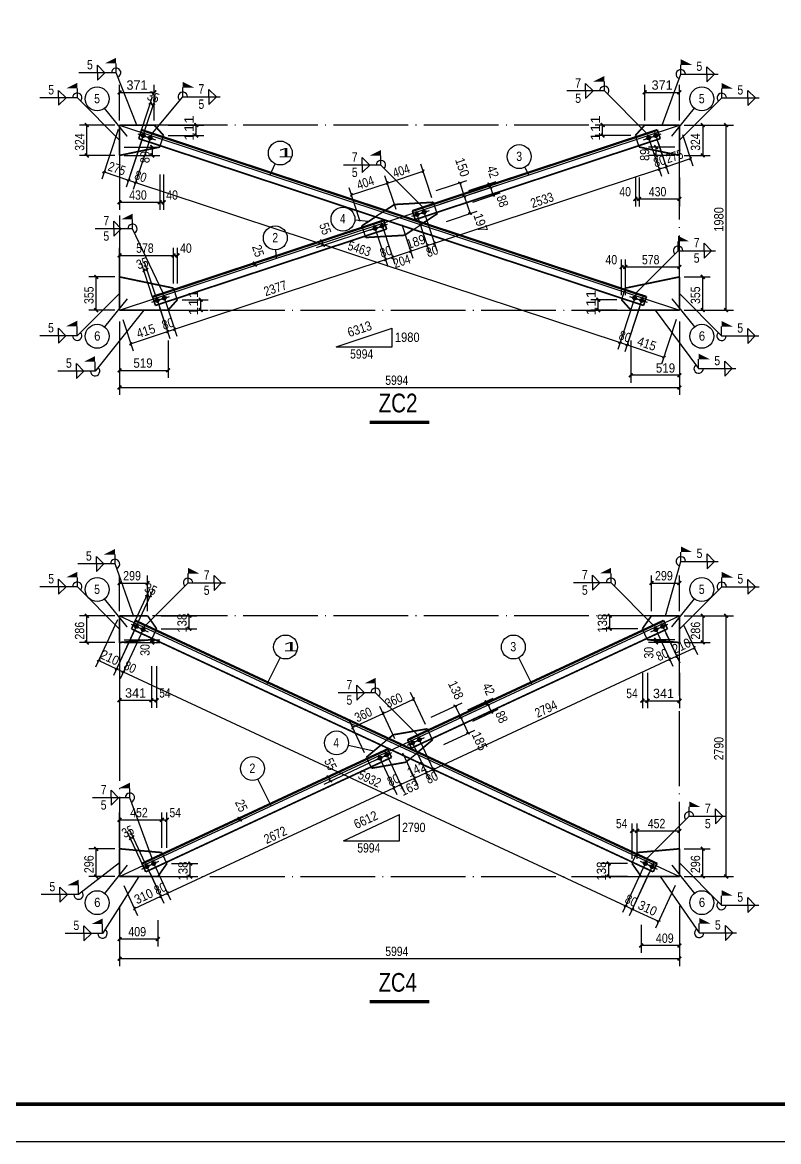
# Model space of a CAD drawing. Extents: x 3335981 to 3441081, y -1122115 to -866695.
# Drawn here: x 3361795 to 3382037, y -1122115 to -1092178 of the extents above; entities that cross this region are included whole.
import ezdxf

# ---------------------------------------------------------------- set-up
doc = ezdxf.new("R2010")
doc.units = 0
doc.header["$LTSCALE"] = 1000
doc.header["$MEASUREMENT"] = 0
doc.linetypes.add('2', pattern=[3800, 3000, -300, 200, -300])
doc.linetypes.add('DOTE', pattern=[2.42, 2, -0.2, 0.02, -0.2])
for name, color, linetype in [('10', 2, 'Continuous'), ('180', 253, '2'), ('35', 253, 'Continuous'), ('PUB_TITLE', 4, 'Continuous'), ('尺寸标注', 253, 'Continuous'), ('焊缝标注', 1, 'Continuous'), ('编号标注', 253, 'Continuous')]:
    doc.layers.add(name, color=color, linetype=linetype)
doc.styles.get("Standard").update_dxf_attribs({"font": 'sa-rs.shx', "width": 0.8, "bigfont": 'GBCBIG.shx'})

msp = doc.modelspace()

# ---------------------------------------------------------------- linework, layer by layer
at = {"layer": '10', "color": 253, "linetype": 'ByBlock'}
for p, q in [((3365058, -1095112), (3364996, -1095302)), ((3378719, -1095112), (3378782, -1095302)), ((3364885, -1095160), (3365169, -1095254)), ((3365075, -1095222), (3365359, -1095316)), ((3365248, -1095174), (3365186, -1095364)), ((3378418, -1095316), (3378703, -1095222)), ((3378530, -1095174), (3378592, -1095364)), ((3378608, -1095254), (3378893, -1095160)), ((3372406, -1097302), (3372691, -1097208)), ((3372518, -1097160), (3372580, -1097350)), ((3372217, -1097365), (3372501, -1097271)), ((3372328, -1097223), (3372390, -1097413)), ((3371094, -1097736), (3371379, -1097642)), ((3371205, -1097594), (3371268, -1097784)), ((3371284, -1097673), (3371569, -1097579)), ((3371395, -1097531), (3371458, -1097721)), ((3365261, -1099663), (3365546, -1099568)), ((3365372, -1099521), (3365435, -1099710)), ((3365451, -1099600), (3365736, -1099506)), ((3365562, -1099458), (3365625, -1099648)), ((3378042, -1099506), (3378327, -1099600)), ((3378216, -1099458), (3378153, -1099648)), ((3378232, -1099568), (3378517, -1099663)), ((3378405, -1099521), (3378343, -1099710)), ((3364707, -1108271), (3364979, -1108398)), ((3364885, -1108244), (3364800, -1108425)), ((3378799, -1108398), (3379071, -1108271)), ((3378893, -1108244), (3378978, -1108425)), ((3364888, -1108356), (3365160, -1108482)), ((3365066, -1108328), (3364982, -1108510)), ((3378618, -1108482), (3378890, -1108356)), ((3378712, -1108328), (3378796, -1108510)), ((3372379, -1111276), (3372463, -1111457)), ((3372104, -1111514), (3372376, -1111388)), ((3372197, -1111360), (3372282, -1111542)), ((3372285, -1111430), (3372557, -1111303)), ((3371231, -1111920), (3371503, -1111794)), ((3371325, -1111766), (3371410, -1111948)), ((3371413, -1111836), (3371685, -1111709)), ((3371507, -1111682), (3371591, -1111863)), ((3364993, -1114824), (3365265, -1114698)), ((3365087, -1114670), (3365171, -1114852)), ((3365174, -1114740), (3365446, -1114613)), ((3365268, -1114586), (3365352, -1114767)), ((3378332, -1114613), (3378604, -1114740)), ((3378510, -1114586), (3378425, -1114767)), ((3378513, -1114698), (3378785, -1114824)), ((3378691, -1114670), (3378607, -1114852))]:
    msp.add_line(p, q, dxfattribs=at)
at = {"layer": '10', "color": 1, "const_width": 45}
for points in [[(3364965, -1095186), (3365011, -1095254), (3365089, -1095227), (3365043, -1095159), (3364965, -1095186)], [(3365155, -1095249), (3365201, -1095317), (3365279, -1095290), (3365233, -1095222), (3365155, -1095249)], [(3378499, -1095290), (3378577, -1095317), (3378623, -1095249), (3378545, -1095222), (3378499, -1095290)], [(3378689, -1095227), (3378767, -1095254), (3378813, -1095186), (3378735, -1095159), (3378689, -1095227)], [(3372487, -1097276), (3372565, -1097303), (3372611, -1097235), (3372533, -1097208), (3372487, -1097276)], [(3372297, -1097338), (3372375, -1097365), (3372421, -1097298), (3372343, -1097271), (3372297, -1097338)], [(3371175, -1097709), (3371252, -1097736), (3371299, -1097668), (3371221, -1097641), (3371175, -1097709)], [(3371365, -1097646), (3371442, -1097673), (3371488, -1097606), (3371411, -1097579), (3371365, -1097646)], [(3365342, -1099636), (3365419, -1099663), (3365465, -1099595), (3365388, -1099568), (3365342, -1099636)], [(3365532, -1099573), (3365609, -1099600), (3365655, -1099532), (3365578, -1099505), (3365532, -1099573)], [(3378122, -1099532), (3378169, -1099600), (3378246, -1099573), (3378200, -1099505), (3378122, -1099532)], [(3378312, -1099595), (3378358, -1099663), (3378436, -1099636), (3378390, -1099568), (3378312, -1099595)], [(3364784, -1108307), (3364821, -1108380), (3364901, -1108362), (3364864, -1108289), (3364784, -1108307)], [(3378876, -1108362), (3378956, -1108380), (3378994, -1108307), (3378914, -1108289), (3378876, -1108362)], [(3364965, -1108392), (3365003, -1108464), (3365083, -1108446), (3365045, -1108374), (3364965, -1108392)], [(3378695, -1108446), (3378775, -1108464), (3378813, -1108392), (3378733, -1108374), (3378695, -1108446)], [(3372181, -1111479), (3372261, -1111496), (3372299, -1111424), (3372219, -1111406), (3372181, -1111479)], [(3372362, -1111394), (3372442, -1111412), (3372480, -1111339), (3372400, -1111321), (3372362, -1111394)], [(3371309, -1111885), (3371389, -1111902), (3371426, -1111830), (3371346, -1111812), (3371309, -1111885)], [(3371490, -1111800), (3371570, -1111818), (3371608, -1111745), (3371528, -1111727), (3371490, -1111800)], [(3365070, -1114788), (3365150, -1114806), (3365188, -1114734), (3365108, -1114716), (3365070, -1114788)], [(3365251, -1114704), (3365331, -1114722), (3365369, -1114649), (3365289, -1114631), (3365251, -1114704)], [(3378409, -1114649), (3378447, -1114722), (3378527, -1114704), (3378489, -1114631), (3378409, -1114649)], [(3378590, -1114734), (3378628, -1114806), (3378708, -1114788), (3378670, -1114716), (3378590, -1114734)]]:
    msp.add_lwpolyline(points, dxfattribs=at)
at = {"layer": '10', "const_width": 15}
for points in [[(3365035, -1095207, 1), (3365020, -1095207, 1), (3365035, -1095207, 1)], [(3365224, -1095269, 1), (3365209, -1095269, 1), (3365224, -1095269, 1)], [(3378568, -1095269, 1), (3378553, -1095269, 1), (3378568, -1095269, 1)], [(3378758, -1095207, 1), (3378743, -1095207, 1), (3378758, -1095207, 1)], [(3372366, -1097318, 1), (3372351, -1097318, 1), (3372366, -1097318, 1)], [(3372556, -1097255, 1), (3372541, -1097255, 1), (3372556, -1097255, 1)], [(3371244, -1097689, 1), (3371229, -1097689, 1), (3371244, -1097689, 1)], [(3371434, -1097626, 1), (3371419, -1097626, 1), (3371434, -1097626, 1)], [(3365411, -1099616, 1), (3365396, -1099616, 1), (3365411, -1099616, 1)], [(3365601, -1099553, 1), (3365586, -1099553, 1), (3365601, -1099553, 1)], [(3378192, -1099553, 1), (3378177, -1099553, 1), (3378192, -1099553, 1)], [(3378382, -1099616, 1), (3378367, -1099616, 1), (3378382, -1099616, 1)], [(3364850, -1108335, 1), (3364835, -1108335, 1), (3364850, -1108335, 1)], [(3365031, -1108419, 1), (3365016, -1108419, 1), (3365031, -1108419, 1)], [(3378762, -1108419, 1), (3378747, -1108419, 1), (3378762, -1108419, 1)], [(3378943, -1108335, 1), (3378928, -1108335, 1), (3378943, -1108335, 1)], [(3372247, -1111451, 1), (3372232, -1111451, 1), (3372247, -1111451, 1)], [(3372428, -1111367, 1), (3372413, -1111367, 1), (3372428, -1111367, 1)], [(3371375, -1111857, 1), (3371360, -1111857, 1), (3371375, -1111857, 1)], [(3371556, -1111773, 1), (3371541, -1111773, 1), (3371556, -1111773, 1)], [(3365136, -1114761, 1), (3365121, -1114761, 1), (3365136, -1114761, 1)], [(3365318, -1114677, 1), (3365303, -1114677, 1), (3365318, -1114677, 1)], [(3378475, -1114677, 1), (3378460, -1114677, 1), (3378475, -1114677, 1)], [(3378656, -1114761, 1), (3378641, -1114761, 1), (3378656, -1114761, 1)]]:
    msp.add_lwpolyline(points, format="xyb", close=True, dxfattribs=at)
at = {"layer": '180', "color": 253, "linetype": 'DOTE'}
for p, q in [((3379381, -1094924), (3364396, -1094924)), ((3364396, -1094924), (3364396, -1099874)), ((3379381, -1099874), (3379381, -1094924)), ((3364396, -1099874), (3379381, -1099874)), ((3379381, -1108049), (3364396, -1108049)), ((3364396, -1108049), (3364396, -1115024)), ((3379381, -1115024), (3379381, -1108049)), ((3364396, -1115024), (3379381, -1115024))]:
    msp.add_line(p, q, dxfattribs=at)
at = {"layer": '180', "color": 253, "linetype": 'ByBlock'}
for p, q in [((3364396, -1094924), (3379381, -1099874)), ((3364396, -1099874), (3379381, -1094924)), ((3370198, -1100854), (3371697, -1100359)), ((3371697, -1100854), (3371697, -1100359)), ((3370198, -1100854), (3371697, -1100854)), ((3364396, -1108049), (3379381, -1115024)), ((3364396, -1115024), (3379381, -1108049)), ((3370390, -1114066), (3371889, -1113369)), ((3371889, -1114066), (3371889, -1113369)), ((3370390, -1114066), (3371889, -1114066))]:
    msp.add_line(p, q, dxfattribs=at)
at = {"layer": '180', "color": 2, "linetype": 'ByBlock'}
for p, q in [((3365486, -1095477), (3365564, -1095239)), ((3378292, -1095477), (3378214, -1095239)), ((3371515, -1097205), (3371248, -1097380)), ((3372888, -1097262), (3372810, -1097024)), ((3370890, -1097659), (3370968, -1097896)), ((3372263, -1097715), (3372530, -1097540)), ((3365933, -1099559), (3365854, -1099322)), ((3377845, -1099559), (3377923, -1099322)), ((3365267, -1108656), (3365372, -1108429)), ((3378511, -1108656), (3378406, -1108429)), ((3372759, -1111334), (3372653, -1111107)), ((3371604, -1111330), (3371393, -1111507)), ((3371019, -1111868), (3371125, -1112094)), ((3372174, -1111871), (3372385, -1111694)), ((3365648, -1114643), (3365542, -1114417)), ((3378130, -1114643), (3378236, -1114417))]:
    msp.add_line(p, q, dxfattribs=at)
at = {"layer": '180', "color": 2, "const_width": 45}
for points in [[(3365326, -1094924), (3364396, -1094924)], [(3364396, -1094924), (3364396, -1095736)], [(3364987, -1095049), (3364909, -1095286)], [(3364982, -1095063), (3378496, -1099527)], [(3378500, -1099512), (3364987, -1095049)], [(3365576, -1095204), (3365326, -1094924)], [(3378791, -1095049), (3372233, -1097215)], [(3372237, -1097229), (3378795, -1095063)], [(3378202, -1095204), (3378452, -1094924)], [(3378452, -1094924), (3379381, -1094924)], [(3378869, -1095286), (3378791, -1095049)], [(3379381, -1094924), (3379381, -1095736)], [(3364909, -1095286), (3378422, -1099750)], [(3365564, -1095239), (3365576, -1095204)], [(3372311, -1097452), (3378869, -1095286)], [(3378214, -1095239), (3378202, -1095204)], [(3364396, -1095736), (3365474, -1095512)], [(3365474, -1095512), (3365486, -1095477)], [(3378304, -1095512), (3378292, -1095477)], [(3379381, -1095736), (3378304, -1095512)], [(3371753, -1097049), (3371515, -1097205)], [(3372798, -1096989), (3371753, -1097049)], [(3372233, -1097215), (3372311, -1097452)], [(3372810, -1097024), (3372798, -1096989)], [(3371467, -1097468), (3365278, -1099512)], [(3365282, -1099527), (3371471, -1097482)], [(3371248, -1097380), (3370878, -1097623)], [(3371545, -1097705), (3371467, -1097468)], [(3372530, -1097540), (3372900, -1097297)], [(3372900, -1097297), (3372888, -1097262)], [(3365356, -1099750), (3371545, -1097705)], [(3370878, -1097623), (3370890, -1097659)], [(3372025, -1097872), (3372263, -1097715)], [(3370968, -1097896), (3370980, -1097932)], [(3370980, -1097932), (3372025, -1097872)], [(3364396, -1098986), (3364396, -1099874)], [(3365843, -1099286), (3364396, -1098986)], [(3377935, -1099286), (3379381, -1098986)], [(3379381, -1098986), (3379381, -1099874)], [(3365854, -1099322), (3365843, -1099286)], [(3377923, -1099322), (3377935, -1099286)], [(3365278, -1099512), (3365356, -1099750)], [(3365696, -1099874), (3365945, -1099595)], [(3365945, -1099595), (3365933, -1099559)], [(3377833, -1099595), (3377845, -1099559)], [(3378082, -1099874), (3377833, -1099595)], [(3378422, -1099750), (3378500, -1099512)], [(3364396, -1099874), (3365696, -1099874)], [(3379381, -1099874), (3378082, -1099874)], [(3365145, -1108049), (3364396, -1108049)], [(3364396, -1108049), (3364396, -1108765)], [(3364821, -1108173), (3364716, -1108400)], [(3364815, -1108187), (3378780, -1114687)], [(3378786, -1114673), (3364821, -1108173)], [(3365388, -1108395), (3365145, -1108049)], [(3378957, -1108173), (3372102, -1111363)], [(3372109, -1111377), (3378963, -1108187)], [(3378390, -1108395), (3378633, -1108049)], [(3378633, -1108049), (3379381, -1108049)], [(3379062, -1108400), (3378957, -1108173)], [(3379381, -1108049), (3379381, -1108765)], [(3364716, -1108400), (3378681, -1114900)], [(3365372, -1108429), (3365388, -1108395)], [(3372208, -1111590), (3379062, -1108400)], [(3378406, -1108429), (3378390, -1108395)], [(3364396, -1108765), (3365251, -1108690)], [(3365251, -1108690), (3365267, -1108656)], [(3378527, -1108690), (3378511, -1108656)], [(3379381, -1108765), (3378527, -1108690)], [(3371718, -1111234), (3371604, -1111330)], [(3372637, -1111073), (3371718, -1111234)], [(3372653, -1111107), (3372637, -1111073)], [(3371393, -1111507), (3371003, -1111834)], [(3372102, -1111363), (3372208, -1111590)], [(3372385, -1111694), (3372774, -1111368)], [(3372774, -1111368), (3372759, -1111334)], [(3371570, -1111611), (3364992, -1114673)], [(3364998, -1114687), (3371576, -1111625)], [(3365097, -1114900), (3371676, -1111838)], [(3371003, -1111834), (3371019, -1111868)], [(3371676, -1111838), (3371570, -1111611)], [(3372059, -1111967), (3372174, -1111871)], [(3371125, -1112094), (3371141, -1112128)], [(3371141, -1112128), (3372059, -1111967)], [(3364396, -1114283), (3364396, -1115024)], [(3365527, -1114383), (3364396, -1114283)], [(3378251, -1114383), (3379381, -1114283)], [(3379381, -1114283), (3379381, -1115024)], [(3365542, -1114417), (3365527, -1114383)], [(3378236, -1114417), (3378251, -1114383)], [(3364992, -1114673), (3365097, -1114900)], [(3365421, -1115024), (3365664, -1114677)], [(3365664, -1114677), (3365648, -1114643)], [(3378114, -1114677), (3378130, -1114643)], [(3378357, -1115024), (3378114, -1114677)], [(3378681, -1114900), (3378786, -1114673)], [(3364396, -1115024), (3365421, -1115024)], [(3379381, -1115024), (3378357, -1115024)]]:
    msp.add_lwpolyline(points, dxfattribs=at)
at = {"layer": '35', "const_width": 95}
for points in [[(3371089, -1102874), (3372689, -1102874)], [(3371089, -1118371), (3372689, -1118371)]]:
    msp.add_lwpolyline(points, dxfattribs=at)
at = {"layer": 'PUB_TITLE', "linetype": 'ByBlock'}
msp.add_lwpolyline([(3335981, -1122115), (3441081, -1122115), (3441081, -1062715), (3335981, -1062715)], close=True, dxfattribs=at)
at = {"layer": 'PUB_TITLE', "linetype": 'ByBlock', "const_width": 100}
msp.add_lwpolyline([(3338481, -1121115), (3440081, -1121115), (3440081, -1063715), (3338481, -1063715)], close=True, dxfattribs=at)
at = {"layer": '尺寸标注', "color": 253, "linetype": 'ByBlock'}
for p, q in [((3364396, -1094799), (3364396, -1093849)), ((3365326, -1094799), (3365326, -1093849)), ((3378452, -1094799), (3378452, -1093849)), ((3379381, -1094799), (3379381, -1093849)), ((3364983, -1095060), (3365281, -1094158)), ((3365066, -1095088), (3365364, -1094186)), ((3364271, -1094924), (3363321, -1094924)), ((3364357, -1095042), (3363919, -1096368)), ((3365701, -1094924), (3366651, -1094924)), ((3378077, -1094924), (3377127, -1094924)), ((3379506, -1094924), (3380206, -1094924)), ((3379631, -1094924), (3380831, -1094924)), ((3365010, -1095258), (3364572, -1096583)), ((3364988, -1095325), (3364572, -1096583)), ((3365178, -1095388), (3364762, -1096646)), ((3365178, -1095388), (3364762, -1096646)), ((3365701, -1095204), (3366651, -1095204)), ((3378077, -1095204), (3377127, -1095204)), ((3378600, -1095388), (3378898, -1096290)), ((3378600, -1095388), (3378898, -1096290)), ((3378790, -1095325), (3379088, -1096227)), ((3378812, -1095392), (3379088, -1096227)), ((3379465, -1095177), (3379741, -1096012)), ((3364521, -1095512), (3365471, -1095512)), ((3379256, -1095512), (3378556, -1095512)), ((3364271, -1095736), (3363321, -1095736)), ((3364521, -1095736), (3365471, -1095736)), ((3372759, -1096870), (3372461, -1095968)), ((3379256, -1095736), (3378556, -1095736)), ((3379506, -1095736), (3380206, -1095736)), ((3364396, -1096247), (3364396, -1097190)), ((3365474, -1096247), (3365474, -1097190)), ((3365576, -1096247), (3365576, -1097190)), ((3371799, -1097187), (3371501, -1096285)), ((3371799, -1097187), (3371501, -1096285)), ((3370839, -1097504), (3370541, -1096602)), ((3372874, -1096678), (3373695, -1096407)), ((3373747, -1096675), (3374481, -1096433)), ((3373779, -1096774), (3374513, -1096532)), ((3378202, -1096325), (3378202, -1097101)), ((3378304, -1096325), (3378304, -1097101)), ((3379381, -1096325), (3379381, -1097101)), ((3372992, -1097035), (3373813, -1096763)), ((3373849, -1096984), (3374583, -1096741)), ((3372398, -1097437), (3372696, -1098339)), ((3372398, -1097437), (3372696, -1098339)), ((3372588, -1097374), (3372886, -1098276)), ((3372588, -1097374), (3372886, -1098276)), ((3373146, -1097501), (3373967, -1097230)), ((3371229, -1097546), (3369615, -1098080)), ((3371272, -1097677), (3369658, -1098210)), ((3371276, -1097807), (3371574, -1098709)), ((3371276, -1097807), (3371574, -1098709)), ((3371466, -1097745), (3371764, -1098647)), ((3371466, -1097745), (3371764, -1098647)), ((3371950, -1097585), (3372248, -1098487)), ((3371950, -1097585), (3372248, -1098487)), ((3364396, -1099161), (3364396, -1098211)), ((3365843, -1099161), (3365843, -1098211)), ((3365843, -1099161), (3365843, -1098211)), ((3365945, -1099161), (3365945, -1098211)), ((3365281, -1099524), (3364983, -1098622)), ((3365365, -1099497), (3365067, -1098595)), ((3367295, -1098846), (3368197, -1098548)), ((3367316, -1098909), (3368218, -1098611)), ((3377833, -1099470), (3377833, -1098520)), ((3377935, -1099470), (3377935, -1098520)), ((3377935, -1099470), (3377935, -1098520)), ((3379381, -1099470), (3379381, -1098520)), ((3364271, -1098986), (3363571, -1098986)), ((3379506, -1098986), (3380206, -1098986)), ((3366070, -1099595), (3366770, -1099595)), ((3377708, -1099595), (3377008, -1099595)), ((3364271, -1099874), (3363571, -1099874)), ((3365443, -1099734), (3365741, -1100636)), ((3365465, -1099801), (3365741, -1100636)), ((3365633, -1099672), (3365931, -1100574)), ((3365633, -1099672), (3365931, -1100574)), ((3366070, -1099874), (3366770, -1099874)), ((3377708, -1099874), (3377008, -1099874)), ((3378145, -1099672), (3377729, -1100930)), ((3378145, -1099672), (3377729, -1100930)), ((3378335, -1099734), (3377919, -1100992)), ((3378313, -1099801), (3377919, -1100992)), ((3379506, -1099874), (3380206, -1099874)), ((3379631, -1099874), (3380831, -1099874)), ((3364396, -1100182), (3364396, -1102144)), ((3364480, -1100127), (3364756, -1100962)), ((3379298, -1100127), (3378904, -1101318)), ((3379381, -1100182), (3379381, -1102144)), ((3364396, -1100687), (3364396, -1101685)), ((3365696, -1100687), (3365696, -1101685)), ((3378082, -1100689), (3378082, -1101817)), ((3379381, -1100689), (3379381, -1101817)), ((3364396, -1107924), (3364396, -1106974)), ((3365145, -1107924), (3365145, -1106974)), ((3378633, -1107924), (3378633, -1106974)), ((3379381, -1107924), (3379381, -1106974)), ((3364816, -1108184), (3365217, -1107323)), ((3364895, -1108221), (3365296, -1107360)), ((3364271, -1108049), (3363321, -1108049)), ((3364344, -1108162), (3363755, -1109428)), ((3365513, -1108049), (3366463, -1108049)), ((3378265, -1108049), (3377315, -1108049)), ((3379506, -1108049), (3380206, -1108049)), ((3379631, -1108049), (3380831, -1108049)), ((3364820, -1108384), (3364231, -1109649)), ((3364790, -1108448), (3364231, -1109649)), ((3364971, -1108532), (3364412, -1109734)), ((3364971, -1108532), (3364412, -1109734)), ((3365513, -1108395), (3366463, -1108395)), ((3378265, -1108395), (3377315, -1108395)), ((3378807, -1108532), (3379208, -1109394)), ((3378807, -1108532), (3379208, -1109394)), ((3378988, -1108448), (3379389, -1109309)), ((3379018, -1108512), (3379389, -1109309)), ((3379494, -1108290), (3379865, -1109088)), ((3364271, -1108765), (3363321, -1108765)), ((3364521, -1108690), (3365471, -1108690)), ((3364521, -1108765), (3365471, -1108765)), ((3379256, -1108690), (3378556, -1108690)), ((3379256, -1108765), (3378556, -1108765)), ((3379506, -1108765), (3380206, -1108765)), ((3364396, -1109401), (3364396, -1110509)), ((3365251, -1109401), (3365251, -1110509)), ((3365388, -1109401), (3365388, -1110509)), ((3378390, -1109580), (3378390, -1110523)), ((3378527, -1109580), (3378527, -1110523)), ((3379381, -1109580), (3379381, -1110523)), ((3372585, -1110960), (3372184, -1110098)), ((3372739, -1110759), (3373563, -1110376)), ((3373717, -1110570), (3374396, -1110254)), ((3373761, -1110665), (3374440, -1110349)), ((3371768, -1111340), (3371367, -1110479)), ((3371768, -1111340), (3371367, -1110479)), ((3373855, -1110865), (3374533, -1110549)), ((3370951, -1111720), (3370550, -1110859)), ((3372885, -1111073), (3373709, -1110689)), ((3373080, -1111492), (3373904, -1111108)), ((3372292, -1111564), (3372693, -1112426)), ((3372292, -1111564), (3372693, -1112426)), ((3372474, -1111480), (3372875, -1112341)), ((3372474, -1111480), (3372875, -1112341)), ((3371343, -1111717), (3369802, -1112434)), ((3371401, -1111841), (3369860, -1112559)), ((3371972, -1111714), (3372372, -1112575)), ((3371972, -1111714), (3372372, -1112575)), ((3371420, -1111970), (3371821, -1112832)), ((3371420, -1111970), (3371821, -1112832)), ((3371602, -1111886), (3372002, -1112747)), ((3371602, -1111886), (3372002, -1112747)), ((3364396, -1114258), (3364396, -1113308)), ((3365527, -1114258), (3365527, -1113308)), ((3365527, -1114258), (3365527, -1113308)), ((3365664, -1114258), (3365664, -1113308)), ((3366918, -1113776), (3367779, -1113376)), ((3366946, -1113837), (3367808, -1113436)), ((3378114, -1114552), (3378114, -1113602)), ((3378251, -1114552), (3378251, -1113602)), ((3378251, -1114552), (3378251, -1113602)), ((3379381, -1114552), (3379381, -1113602)), ((3364997, -1114685), (3364596, -1113823)), ((3365076, -1114648), (3364675, -1113786)), ((3364271, -1114283), (3363571, -1114283)), ((3379506, -1114283), (3380206, -1114283)), ((3365363, -1114790), (3365764, -1115651)), ((3365363, -1114790), (3365764, -1115651)), ((3365789, -1114677), (3366489, -1114677)), ((3377989, -1114677), (3377289, -1114677)), ((3378415, -1114790), (3377856, -1115991)), ((3378415, -1114790), (3377856, -1115991)), ((3364271, -1115024), (3363571, -1115024)), ((3365182, -1114874), (3365583, -1115736)), ((3365212, -1114938), (3365583, -1115736)), ((3365789, -1115024), (3366489, -1115024)), ((3377989, -1115024), (3377289, -1115024)), ((3378596, -1114874), (3378037, -1116076)), ((3378566, -1114938), (3378037, -1116076)), ((3379506, -1115024), (3380206, -1115024)), ((3379631, -1115024), (3380831, -1115024)), ((3364509, -1115265), (3364880, -1116063)), ((3379269, -1115265), (3378740, -1116403)), ((3364396, -1115807), (3364396, -1117421)), ((3379381, -1115807), (3379381, -1117421)), ((3364396, -1116192), (3364396, -1116895)), ((3365421, -1116192), (3365421, -1116895)), ((3378357, -1116320), (3378357, -1117069)), ((3379381, -1116320), (3379381, -1117069))]:
    msp.add_line(p, q, dxfattribs=at)
at = {"layer": '尺寸标注'}
for p, q in [((3364396, -1094049), (3365326, -1094049)), ((3378452, -1094049), (3379381, -1094049)), ((3365218, -1094348), (3365302, -1094376)), ((3363521, -1095736), (3363521, -1094924)), ((3366451, -1095204), (3366451, -1094924)), ((3377327, -1095204), (3377327, -1094924)), ((3380006, -1094924), (3380006, -1095736)), ((3380631, -1099874), (3380631, -1094924)), ((3365271, -1095512), (3365271, -1095736)), ((3378756, -1095736), (3378756, -1095512)), ((3379025, -1096037), (3379678, -1095822)), ((3363982, -1096178), (3364635, -1096394)), ((3371564, -1096475), (3372523, -1096158)), ((3372823, -1098086), (3378835, -1096100)), ((3378835, -1096100), (3379025, -1096037)), ((3364635, -1096394), (3364825, -1096456)), ((3364825, -1096456), (3377792, -1100740)), ((3370604, -1096792), (3371564, -1096475)), ((3373505, -1096470), (3373623, -1096826)), ((3374291, -1096496), (3374323, -1096595)), ((3374323, -1096595), (3374393, -1096804)), ((3373623, -1096826), (3373777, -1097293)), ((3378202, -1096901), (3378304, -1096901)), ((3378304, -1096901), (3379381, -1096901)), ((3364396, -1096990), (3365474, -1096990)), ((3365474, -1096990), (3365576, -1096990)), ((3369805, -1098017), (3369848, -1098147)), ((3372633, -1098149), (3372823, -1098086)), ((3371701, -1098457), (3372186, -1098297)), ((3372186, -1098297), (3372633, -1098149)), ((3364396, -1098411), (3365843, -1098411)), ((3365843, -1098411), (3365945, -1098411)), ((3365868, -1100384), (3371511, -1098520)), ((3368007, -1098611), (3368028, -1098674)), ((3371511, -1098520), (3371701, -1098457)), ((3363771, -1099874), (3363771, -1098986)), ((3365046, -1098812), (3365129, -1098785)), ((3377833, -1098720), (3377935, -1098720)), ((3377935, -1098720), (3379381, -1098720)), ((3380006, -1099874), (3380006, -1098986)), ((3366570, -1099874), (3366570, -1099595)), ((3377208, -1099874), (3377208, -1099595)), ((3364693, -1100772), (3365678, -1100446)), ((3365678, -1100446), (3365868, -1100384)), ((3377792, -1100740), (3377982, -1100802)), ((3377982, -1100802), (3378967, -1101128)), ((3364396, -1101485), (3365696, -1101485)), ((3379381, -1101617), (3378082, -1101617)), ((3364396, -1101944), (3379381, -1101944)), ((3364396, -1107174), (3365145, -1107174)), ((3378633, -1107174), (3379381, -1107174)), ((3365132, -1107504), (3365212, -1107541)), ((3363521, -1108765), (3363521, -1108049)), ((3366263, -1108395), (3366263, -1108049)), ((3377515, -1108395), (3377515, -1108049)), ((3380006, -1108049), (3380006, -1108765)), ((3380631, -1115024), (3380631, -1108049)), ((3365271, -1108690), (3365271, -1108765)), ((3378756, -1108765), (3378756, -1108690)), ((3379123, -1109212), (3379305, -1109128)), ((3379305, -1109128), (3379781, -1108906)), ((3363839, -1109246), (3364315, -1109468)), ((3364315, -1109468), (3364496, -1109552)), ((3372790, -1112160), (3379123, -1109212)), ((3364496, -1109552), (3377940, -1115810)), ((3364396, -1110309), (3365251, -1110309)), ((3365251, -1110309), (3365388, -1110309)), ((3371451, -1110660), (3372268, -1110280)), ((3374215, -1110339), (3374259, -1110433)), ((3378390, -1110323), (3378527, -1110323)), ((3378527, -1110323), (3379381, -1110323)), ((3370634, -1111040), (3371451, -1110660)), ((3373382, -1110460), (3373528, -1110774)), ((3374259, -1110433), (3374352, -1110634)), ((3373528, -1110774), (3373723, -1111193)), ((3372609, -1112244), (3372790, -1112160)), ((3369984, -1112350), (3370042, -1112474)), ((3371918, -1112566), (3372288, -1112394)), ((3372288, -1112394), (3372609, -1112244)), ((3365679, -1115470), (3371737, -1112650)), ((3371737, -1112650), (3371918, -1112566)), ((3364396, -1113508), (3365527, -1113508)), ((3365527, -1113508), (3365664, -1113508)), ((3367598, -1113460), (3367626, -1113521)), ((3364680, -1114005), (3364760, -1113968)), ((3378114, -1113802), (3378251, -1113802)), ((3378251, -1113802), (3379381, -1113802)), ((3363771, -1115024), (3363771, -1114283)), ((3380006, -1115024), (3380006, -1114283)), ((3366289, -1115024), (3366289, -1114677)), ((3377489, -1115024), (3377489, -1114677)), ((3365498, -1115554), (3365679, -1115470)), ((3364796, -1115881), (3365498, -1115554)), ((3377940, -1115810), (3378121, -1115894)), ((3378121, -1115894), (3378824, -1116221)), ((3364396, -1116695), (3365421, -1116695)), ((3379381, -1116869), (3378357, -1116869)), ((3364396, -1117221), (3379381, -1117221))]:
    msp.add_line(p, q, dxfattribs=at)
at = {"layer": '尺寸标注', "const_width": 45}
for points in [[(3364346, -1094099), (3364446, -1093999)], [(3365276, -1094099), (3365376, -1093999)], [(3378402, -1094099), (3378502, -1093999)], [(3379331, -1094099), (3379431, -1093999)], [(3365263, -1094326), (3365174, -1094371)], [(3365346, -1094353), (3365257, -1094398)], [(3363471, -1094874), (3363571, -1094974)], [(3366401, -1094874), (3366501, -1094974)], [(3377277, -1094874), (3377377, -1094974)], [(3379956, -1094874), (3380056, -1094974)], [(3380581, -1094874), (3380681, -1094974)], [(3366401, -1095154), (3366501, -1095254)], [(3377277, -1095154), (3377377, -1095254)], [(3363471, -1095686), (3363571, -1095786)], [(3365221, -1095462), (3365321, -1095562)], [(3365221, -1095686), (3365321, -1095786)], [(3378706, -1095462), (3378806, -1095562)], [(3378706, -1095686), (3378806, -1095786)], [(3379956, -1095686), (3380056, -1095786)], [(3379048, -1095993), (3379003, -1096082)], [(3379048, -1095993), (3379003, -1096082)], [(3379701, -1095777), (3379656, -1095866)], [(3364027, -1096155), (3363938, -1096200)], [(3372546, -1096113), (3372501, -1096203)], [(3378858, -1096056), (3378813, -1096145)], [(3378858, -1096056), (3378813, -1096145)], [(3364680, -1096371), (3364590, -1096416)], [(3364680, -1096371), (3364590, -1096416)], [(3364870, -1096434), (3364780, -1096479)], [(3364870, -1096434), (3364780, -1096479)], [(3371586, -1096430), (3371541, -1096520)], [(3371586, -1096430), (3371541, -1096520)], [(3373550, -1096492), (3373460, -1096447)], [(3374335, -1096518), (3374246, -1096473)], [(3374368, -1096617), (3374279, -1096572)], [(3370626, -1096747), (3370581, -1096837)], [(3373667, -1096849), (3373578, -1096804)], [(3374437, -1096827), (3374348, -1096782)], [(3378152, -1096951), (3378252, -1096851)], [(3378254, -1096951), (3378354, -1096851)], [(3379331, -1096951), (3379431, -1096851)], [(3364346, -1097040), (3364446, -1096940)], [(3365424, -1097040), (3365524, -1096940)], [(3365526, -1097040), (3365626, -1096940)], [(3373822, -1097315), (3373732, -1097270)], [(3369850, -1098039), (3369760, -1097994)], [(3369893, -1098170), (3369803, -1098125)], [(3372656, -1098104), (3372611, -1098194)], [(3372656, -1098104), (3372611, -1098194)], [(3372846, -1098041), (3372801, -1098131)], [(3372846, -1098041), (3372801, -1098131)], [(3364346, -1098461), (3364446, -1098361)], [(3365793, -1098461), (3365893, -1098361)], [(3365793, -1098461), (3365893, -1098361)], [(3365895, -1098461), (3365995, -1098361)], [(3371724, -1098412), (3371679, -1098501)], [(3371724, -1098412), (3371679, -1098501)], [(3372208, -1098252), (3372163, -1098341)], [(3372208, -1098252), (3372163, -1098341)], [(3368052, -1098633), (3367963, -1098588)], [(3368073, -1098697), (3367984, -1098652)], [(3371534, -1098475), (3371489, -1098564)], [(3371534, -1098475), (3371489, -1098564)], [(3377783, -1098770), (3377883, -1098670)], [(3377885, -1098770), (3377985, -1098670)], [(3377885, -1098770), (3377985, -1098670)], [(3379331, -1098770), (3379431, -1098670)], [(3363721, -1098936), (3363821, -1099036)], [(3365069, -1098767), (3365024, -1098857)], [(3365152, -1098740), (3365107, -1098829)], [(3379956, -1098936), (3380056, -1099036)], [(3366520, -1099545), (3366620, -1099645)], [(3377158, -1099545), (3377258, -1099645)], [(3363721, -1099824), (3363821, -1099924)], [(3366520, -1099824), (3366620, -1099924)], [(3377158, -1099824), (3377258, -1099924)], [(3379956, -1099824), (3380056, -1099924)], [(3380581, -1099824), (3380681, -1099924)], [(3365701, -1100402), (3365656, -1100491)], [(3365701, -1100402), (3365656, -1100491)], [(3365891, -1100339), (3365846, -1100428)], [(3365891, -1100339), (3365846, -1100428)], [(3364716, -1100727), (3364671, -1100816)], [(3377837, -1100717), (3377747, -1100762)], [(3377837, -1100717), (3377747, -1100762)], [(3378027, -1100780), (3377937, -1100825)], [(3378027, -1100780), (3377937, -1100825)], [(3379012, -1101105), (3378923, -1101150)], [(3364346, -1101535), (3364446, -1101435)], [(3365646, -1101535), (3365746, -1101435)], [(3378032, -1101667), (3378132, -1101567)], [(3379331, -1101667), (3379431, -1101567)], [(3364346, -1101994), (3364446, -1101894)], [(3379331, -1101994), (3379431, -1101894)], [(3364346, -1107224), (3364446, -1107124)], [(3365095, -1107224), (3365195, -1107124)], [(3378583, -1107224), (3378683, -1107124)], [(3379331, -1107224), (3379431, -1107124)], [(3365179, -1107487), (3365085, -1107521)], [(3365259, -1107524), (3365165, -1107558)], [(3363471, -1107999), (3363571, -1108099)], [(3366213, -1107999), (3366313, -1108099)], [(3377465, -1107999), (3377565, -1108099)], [(3379956, -1107999), (3380056, -1108099)], [(3380581, -1107999), (3380681, -1108099)], [(3366213, -1108345), (3366313, -1108445)], [(3377465, -1108345), (3377565, -1108445)], [(3363471, -1108715), (3363571, -1108815)], [(3365221, -1108640), (3365321, -1108740)], [(3365221, -1108715), (3365321, -1108815)], [(3378706, -1108640), (3378806, -1108740)], [(3378706, -1108715), (3378806, -1108815)], [(3379798, -1108859), (3379763, -1108953)], [(3379956, -1108715), (3380056, -1108815)], [(3379140, -1109165), (3379106, -1109259)], [(3379140, -1109165), (3379106, -1109259)], [(3379322, -1109081), (3379287, -1109175)], [(3379322, -1109081), (3379287, -1109175)], [(3363886, -1109229), (3363792, -1109263)], [(3364362, -1109451), (3364268, -1109485)], [(3364362, -1109451), (3364268, -1109485)], [(3364543, -1109535), (3364449, -1109569)], [(3364543, -1109535), (3364449, -1109569)], [(3364346, -1110359), (3364446, -1110259)], [(3365201, -1110359), (3365301, -1110259)], [(3365338, -1110359), (3365438, -1110259)], [(3372285, -1110233), (3372251, -1110327)], [(3374262, -1110356), (3374168, -1110322)], [(3378340, -1110373), (3378440, -1110273)], [(3378477, -1110373), (3378577, -1110273)], [(3379331, -1110373), (3379431, -1110273)], [(3371468, -1110613), (3371434, -1110707)], [(3371468, -1110613), (3371434, -1110707)], [(3373429, -1110477), (3373335, -1110443)], [(3374306, -1110451), (3374212, -1110416)], [(3374399, -1110651), (3374305, -1110616)], [(3370651, -1110993), (3370617, -1111087)], [(3373575, -1110791), (3373481, -1110756)], [(3373770, -1111210), (3373676, -1111175)], [(3372626, -1112197), (3372592, -1112291)], [(3372626, -1112197), (3372592, -1112291)], [(3372807, -1112113), (3372773, -1112207)], [(3372807, -1112113), (3372773, -1112207)], [(3370030, -1112367), (3369937, -1112333)], [(3370089, -1112491), (3369995, -1112457)], [(3372305, -1112347), (3372271, -1112441)], [(3372305, -1112347), (3372271, -1112441)], [(3371754, -1112603), (3371720, -1112697)], [(3371754, -1112603), (3371720, -1112697)], [(3371935, -1112519), (3371901, -1112613)], [(3371935, -1112519), (3371901, -1112613)], [(3364346, -1113558), (3364446, -1113458)], [(3365477, -1113558), (3365577, -1113458)], [(3365477, -1113558), (3365577, -1113458)], [(3365614, -1113558), (3365714, -1113458)], [(3367645, -1113477), (3367551, -1113443)], [(3367673, -1113538), (3367579, -1113503)], [(3364697, -1113958), (3364663, -1114052)], [(3364777, -1113921), (3364743, -1114015)], [(3378064, -1113852), (3378164, -1113752)], [(3378201, -1113852), (3378301, -1113752)], [(3378201, -1113852), (3378301, -1113752)], [(3379331, -1113852), (3379431, -1113752)], [(3363721, -1114233), (3363821, -1114333)], [(3379956, -1114233), (3380056, -1114333)], [(3366239, -1114627), (3366339, -1114727)], [(3377439, -1114627), (3377539, -1114727)], [(3363721, -1114974), (3363821, -1115074)], [(3366239, -1114974), (3366339, -1115074)], [(3377439, -1114974), (3377539, -1115074)], [(3379956, -1114974), (3380056, -1115074)], [(3380581, -1114974), (3380681, -1115074)], [(3365697, -1115423), (3365662, -1115517)], [(3365697, -1115423), (3365662, -1115517)], [(3365515, -1115507), (3365481, -1115601)], [(3365515, -1115507), (3365481, -1115601)], [(3377987, -1115793), (3377893, -1115827)], [(3377987, -1115793), (3377893, -1115827)], [(3364813, -1115834), (3364778, -1115928)], [(3378168, -1115877), (3378075, -1115911)], [(3378168, -1115877), (3378075, -1115911)], [(3378871, -1116204), (3378777, -1116238)], [(3364346, -1116745), (3364446, -1116645)], [(3365371, -1116745), (3365471, -1116645)], [(3378307, -1116919), (3378407, -1116819)], [(3379331, -1116919), (3379431, -1116819)], [(3364346, -1117271), (3364446, -1117171)], [(3379331, -1117271), (3379431, -1117171)]]:
    msp.add_lwpolyline(points, dxfattribs=at)
at = {"layer": '焊缝标注', "color": 253, "linetype": 'ByBlock'}
for p, q in [((3364305, -1093525), (3364305, -1093275)), ((3379418, -1093564), (3379418, -1093314)), ((3364305, -1093525), (3363305, -1093525)), ((3364005, -1093525), (3363805, -1093325)), ((3363805, -1093525), (3363805, -1093325)), ((3364005, -1093525), (3363805, -1093725)), ((3363805, -1093525), (3363805, -1093725)), ((3379418, -1093564), (3380418, -1093564)), ((3380118, -1093364), (3380318, -1093564)), ((3380118, -1093564), (3380118, -1093364)), ((3380118, -1093764), (3380318, -1093564)), ((3380118, -1093564), (3380118, -1093764)), ((3377072, -1094011), (3376872, -1093811)), ((3376872, -1094011), (3376872, -1093811)), ((3377372, -1094011), (3377372, -1093761)), ((3363266, -1094196), (3362266, -1094196)), ((3362966, -1094196), (3362766, -1093996)), ((3362766, -1094196), (3362766, -1093996)), ((3362966, -1094196), (3362766, -1094396)), ((3362766, -1094196), (3362766, -1094396)), ((3363266, -1094196), (3363266, -1093946)), ((3366088, -1094170), (3366088, -1093920)), ((3366088, -1094170), (3367088, -1094170)), ((3366788, -1093970), (3366988, -1094170)), ((3366788, -1094170), (3366788, -1093970)), ((3366788, -1094370), (3366988, -1094170)), ((3366788, -1094170), (3366788, -1094370)), ((3377372, -1094011), (3376372, -1094011)), ((3377072, -1094011), (3376872, -1094211)), ((3376872, -1094011), (3376872, -1094211)), ((3380514, -1094198), (3380514, -1093948)), ((3380514, -1094198), (3381514, -1094198)), ((3381214, -1093998), (3381414, -1094198)), ((3381214, -1094198), (3381214, -1093998)), ((3381214, -1094398), (3381414, -1094198)), ((3381214, -1094198), (3381214, -1094398)), ((3371393, -1095993), (3370393, -1095993)), ((3371093, -1095993), (3370893, -1095793)), ((3370893, -1095993), (3370893, -1095793)), ((3371093, -1095993), (3370893, -1096193)), ((3370893, -1095993), (3370893, -1096193)), ((3371393, -1095993), (3371393, -1095743)), ((3364443, -1097698), (3364243, -1097498)), ((3364243, -1097698), (3364243, -1097498)), ((3364743, -1097698), (3364743, -1097448)), ((3364743, -1097698), (3363743, -1097698)), ((3364443, -1097698), (3364243, -1097898)), ((3364243, -1097698), (3364243, -1097898)), ((3379344, -1098286), (3379344, -1098036)), ((3380044, -1098086), (3380244, -1098286)), ((3380044, -1098286), (3380044, -1098086)), ((3379344, -1098286), (3380344, -1098286)), ((3380044, -1098486), (3380244, -1098286)), ((3380044, -1098286), (3380044, -1098486)), ((3362962, -1100560), (3362762, -1100360)), ((3362762, -1100560), (3362762, -1100360)), ((3363262, -1100560), (3363262, -1100310)), ((3380510, -1100565), (3380510, -1100315)), ((3381210, -1100365), (3381410, -1100565)), ((3381210, -1100565), (3381210, -1100365)), ((3363262, -1100560), (3362262, -1100560)), ((3362962, -1100560), (3362762, -1100760)), ((3362762, -1100560), (3362762, -1100760)), ((3380510, -1100565), (3381510, -1100565)), ((3381210, -1100765), (3381410, -1100565)), ((3381210, -1100565), (3381210, -1100765)), ((3363442, -1101506), (3363242, -1101306)), ((3363242, -1101506), (3363242, -1101306)), ((3363742, -1101506), (3363742, -1101256)), ((3379896, -1101438), (3379896, -1101188)), ((3380596, -1101238), (3380796, -1101438)), ((3380596, -1101438), (3380596, -1101238)), ((3363742, -1101506), (3362742, -1101506)), ((3363442, -1101506), (3363242, -1101706)), ((3363242, -1101506), (3363242, -1101706)), ((3379896, -1101438), (3380896, -1101438)), ((3380596, -1101638), (3380796, -1101438)), ((3380596, -1101438), (3380596, -1101638)), ((3363976, -1106664), (3363776, -1106464)), ((3363776, -1106664), (3363776, -1106464)), ((3364276, -1106664), (3364276, -1106414)), ((3379421, -1106595), (3379421, -1106345)), ((3380121, -1106395), (3380321, -1106595)), ((3380121, -1106595), (3380121, -1106395)), ((3364276, -1106664), (3363276, -1106664)), ((3363976, -1106664), (3363776, -1106864)), ((3363776, -1106664), (3363776, -1106864)), ((3379421, -1106595), (3380421, -1106595)), ((3380121, -1106795), (3380321, -1106595)), ((3380121, -1106595), (3380121, -1106795)), ((3362966, -1107274), (3362766, -1107074)), ((3362766, -1107274), (3362766, -1107074)), ((3363266, -1107274), (3363266, -1107024)), ((3366229, -1107170), (3366229, -1106920)), ((3366929, -1106970), (3367129, -1107170)), ((3366929, -1107170), (3366929, -1106970)), ((3377251, -1107168), (3377051, -1106968)), ((3377051, -1107168), (3377051, -1106968)), ((3377551, -1107168), (3377551, -1106918)), ((3380514, -1107276), (3380514, -1107026)), ((3381214, -1107076), (3381414, -1107276)), ((3381214, -1107276), (3381214, -1107076)), ((3363266, -1107274), (3362266, -1107274)), ((3362966, -1107274), (3362766, -1107474)), ((3362766, -1107274), (3362766, -1107474)), ((3366229, -1107170), (3367229, -1107170)), ((3366929, -1107370), (3367129, -1107170)), ((3366929, -1107170), (3366929, -1107370)), ((3377551, -1107168), (3376551, -1107168)), ((3377251, -1107168), (3377051, -1107368)), ((3377051, -1107168), (3377051, -1107368)), ((3380514, -1107276), (3381514, -1107276)), ((3381214, -1107476), (3381414, -1107276)), ((3381214, -1107276), (3381214, -1107476)), ((3370950, -1110109), (3370750, -1109909)), ((3370750, -1110109), (3370750, -1109909)), ((3371250, -1110109), (3371250, -1109859)), ((3371250, -1110109), (3370250, -1110109)), ((3370950, -1110109), (3370750, -1110309)), ((3370750, -1110109), (3370750, -1110309)), ((3364372, -1112916), (3364172, -1112716)), ((3364172, -1112916), (3364172, -1112716)), ((3364672, -1112916), (3364672, -1112666)), ((3364672, -1112916), (3363672, -1112916)), ((3364372, -1112916), (3364172, -1113116)), ((3364172, -1112916), (3364172, -1113116)), ((3379643, -1113414), (3379643, -1113164)), ((3380343, -1113214), (3380543, -1113414)), ((3380343, -1113414), (3380343, -1113214)), ((3379643, -1113414), (3380643, -1113414)), ((3380343, -1113614), (3380543, -1113414)), ((3380343, -1113414), (3380343, -1113614)), ((3362999, -1115509), (3362799, -1115309)), ((3362799, -1115509), (3362799, -1115309)), ((3363299, -1115509), (3363299, -1115259)), ((3363299, -1115509), (3362299, -1115509)), ((3362999, -1115509), (3362799, -1115709)), ((3362799, -1115509), (3362799, -1115709)), ((3380510, -1115789), (3380510, -1115539)), ((3381210, -1115589), (3381410, -1115789)), ((3381210, -1115789), (3381210, -1115589)), ((3380510, -1115789), (3381510, -1115789)), ((3381210, -1115989), (3381410, -1115789)), ((3381210, -1115789), (3381210, -1115989)), ((3363642, -1116546), (3363442, -1116346)), ((3363442, -1116546), (3363442, -1116346)), ((3363942, -1116546), (3363942, -1116296)), ((3379911, -1116533), (3379911, -1116283)), ((3380611, -1116333), (3380811, -1116533)), ((3380611, -1116533), (3380611, -1116333)), ((3363942, -1116546), (3362942, -1116546)), ((3363642, -1116546), (3363442, -1116746)), ((3363442, -1116546), (3363442, -1116746)), ((3379911, -1116533), (3380911, -1116533)), ((3380611, -1116733), (3380811, -1116533)), ((3380611, -1116533), (3380611, -1116733))]:
    msp.add_line(p, q, dxfattribs=at)
at = {"layer": '焊缝标注'}
for p, q in [((3364861, -1094924), (3364305, -1093525)), ((3378917, -1094924), (3379418, -1093564)), ((3364396, -1095330), (3363266, -1094196)), ((3365276, -1095144), (3366088, -1094170)), ((3378502, -1095144), (3377372, -1094011)), ((3379381, -1095330), (3380514, -1094198)), ((3372524, -1097127), (3371393, -1095993)), ((3365566, -1099417), (3364743, -1097698)), ((3378212, -1099417), (3379344, -1098286)), ((3364396, -1099430), (3363262, -1100560)), ((3379381, -1099430), (3380510, -1100565)), ((3365046, -1099874), (3363742, -1101506)), ((3378732, -1099874), (3379896, -1101438)), ((3364771, -1108049), (3364276, -1106664)), ((3379007, -1108049), (3379421, -1106595)), ((3364396, -1108407), (3363266, -1107274)), ((3365097, -1108301), (3366229, -1107170)), ((3378681, -1108301), (3377551, -1107168)), ((3379381, -1108407), (3380514, -1107276)), ((3372381, -1111242), (3371250, -1110109)), ((3365267, -1114545), (3364672, -1112916)), ((3378511, -1114545), (3379643, -1113414)), ((3364396, -1114654), (3363299, -1115509)), ((3379381, -1114654), (3380510, -1115789)), ((3364909, -1115024), (3363942, -1116546)), ((3378869, -1115024), (3379911, -1116533))]:
    msp.add_line(p, q, dxfattribs=at)
for centre, start, end in [((3364305, -1093525), 291.693, 180), ((3379418, -1093564), 0, 249.7568), ((3377372, -1094011), 314.9315, 180), ((3363266, -1094196), 314.9315, 180), ((3366088, -1094170), 0, 230.1545), ((3380514, -1094198), 0, 224.9772), ((3371393, -1095993), 314.9315, 180), ((3364743, -1097698), 295.5722, 180), ((3379344, -1098286), 0, 224.9772), ((3363262, -1100560), 180, 44.8859), ((3380510, -1100565), 134.8403, 0), ((3379896, -1101438), 126.6736, 0), ((3363742, -1101506), 180, 51.3627), ((3379421, -1106595), 0, 254.1286), ((3364276, -1106664), 289.6581, 180), ((3366229, -1107170), 0, 224.9772), ((3377551, -1107168), 314.9315, 180), ((3363266, -1107274), 314.9315, 180), ((3380514, -1107276), 0, 224.9772), ((3371250, -1110109), 314.9315, 180), ((3364672, -1112916), 290.0641, 180), ((3379643, -1113414), 0, 224.9772), ((3363299, -1115509), 180, 37.9175), ((3380510, -1115789), 134.8403, 0), ((3363942, -1116546), 180, 57.5805), ((3379911, -1116533), 124.6314, 0)]:
    msp.add_arc(centre, 125, start, end, dxfattribs=at)
for points in [[(3364305, -1093275), (3364005, -1093275), (3364305, -1093125)], [(3379418, -1093314), (3379718, -1093314), (3379418, -1093164)], [(3377372, -1093761), (3377072, -1093761), (3377372, -1093611)], [(3363266, -1093946), (3362966, -1093946), (3363266, -1093796)], [(3366088, -1093920), (3366388, -1093920), (3366088, -1093770)], [(3380514, -1093948), (3380814, -1093948), (3380514, -1093798)], [(3364861, -1094924), (3364838, -1094825), (3364810, -1094836)], [(3365276, -1095144), (3365351, -1095077), (3365328, -1095057)], [(3378502, -1095144), (3378442, -1095062), (3378421, -1095084)], [(3378917, -1094924), (3378965, -1094835), (3378937, -1094825)], [(3364396, -1095330), (3364336, -1095248), (3364315, -1095270)], [(3379381, -1095330), (3379463, -1095270), (3379442, -1095248)], [(3371393, -1095743), (3371093, -1095743), (3371393, -1095593)], [(3372524, -1097127), (3372464, -1097045), (3372442, -1097067)], [(3364743, -1097448), (3364443, -1097448), (3364743, -1097298)], [(3379344, -1098036), (3379644, -1098036), (3379344, -1097886)], [(3364396, -1099430), (3364315, -1099490), (3364336, -1099511)], [(3365566, -1099417), (3365536, -1099320), (3365509, -1099333)], [(3378212, -1099417), (3378293, -1099357), (3378272, -1099336)], [(3379381, -1099430), (3379441, -1099511), (3379463, -1099490)], [(3365046, -1099874), (3364972, -1099943), (3364995, -1099961)], [(3378732, -1099874), (3378779, -1099963), (3378803, -1099945)], [(3363262, -1100310), (3362962, -1100310), (3363262, -1100160)], [(3380510, -1100315), (3380810, -1100315), (3380510, -1100165)], [(3379896, -1101188), (3380196, -1101188), (3379896, -1101038)], [(3363742, -1101256), (3363442, -1101256), (3363742, -1101106)], [(3364276, -1106414), (3363976, -1106414), (3364276, -1106264)], [(3379421, -1106345), (3379721, -1106345), (3379421, -1106195)], [(3366229, -1106920), (3366529, -1106920), (3366229, -1106770)], [(3377551, -1106918), (3377251, -1106918), (3377551, -1106768)], [(3363266, -1107024), (3362966, -1107024), (3363266, -1106874)], [(3380514, -1107026), (3380814, -1107026), (3380514, -1106876)], [(3364771, -1108049), (3364751, -1107950), (3364723, -1107960)], [(3379007, -1108049), (3379049, -1107957), (3379020, -1107949)], [(3365097, -1108301), (3365178, -1108241), (3365157, -1108220)], [(3378681, -1108301), (3378621, -1108220), (3378600, -1108241)], [(3364396, -1108407), (3364336, -1108326), (3364315, -1108347)], [(3379381, -1108407), (3379463, -1108347), (3379442, -1108326)], [(3371250, -1109859), (3370950, -1109859), (3371250, -1109709)], [(3372381, -1111242), (3372321, -1111161), (3372300, -1111182)], [(3364672, -1112666), (3364372, -1112666), (3364672, -1112516)], [(3379643, -1113164), (3379943, -1113164), (3379643, -1113014)], [(3365267, -1114545), (3365247, -1114446), (3365219, -1114456)], [(3378511, -1114545), (3378592, -1114485), (3378571, -1114464)], [(3364396, -1114654), (3364308, -1114703), (3364327, -1114727)], [(3379381, -1114654), (3379441, -1114735), (3379463, -1114714)], [(3363299, -1115259), (3362999, -1115259), (3363299, -1115109)], [(3364909, -1115024), (3364842, -1115100), (3364868, -1115116)], [(3378869, -1115024), (3378914, -1115115), (3378938, -1115098)], [(3380510, -1115539), (3380810, -1115539), (3380510, -1115389)], [(3363942, -1116296), (3363642, -1116296), (3363942, -1116146)], [(3379911, -1116283), (3380211, -1116283), (3379911, -1116133)]]:
    msp.add_solid(points, dxfattribs=at)
at = {"layer": '编号标注', "color": 253, "linetype": 'ByBlock'}
for p, q in [((3364596, -1095224), (3363996, -1094474)), ((3379181, -1095224), (3379782, -1094474)), ((3368428, -1096255), (3368564, -1095962)), ((3375350, -1096255), (3375243, -1096051)), ((3371063, -1097501), (3370695, -1097468)), ((3368594, -1098487), (3368582, -1098262)), ((3364596, -1099574), (3363996, -1100324)), ((3379181, -1099574), (3379782, -1100324)), ((3364596, -1108349), (3363996, -1107599)), ((3379181, -1108349), (3379782, -1107599)), ((3368341, -1109885), (3368698, -1109171)), ((3375437, -1109885), (3375080, -1109171)), ((3371198, -1111670), (3370517, -1111520)), ((3368454, -1113135), (3368097, -1112421)), ((3364596, -1114724), (3363996, -1115474)), ((3379181, -1114724), (3379782, -1115474))]:
    msp.add_line(p, q, dxfattribs=at)
at = {"layer": '编号标注', "const_width": 10}
for points in [[(3364601, -1095224, 1), (3364591, -1095224, 1), (3364601, -1095224, 1)], [(3379186, -1095224, 1), (3379176, -1095224, 1), (3379186, -1095224, 1)], [(3368433, -1096255, 1), (3368423, -1096255, 1), (3368433, -1096255, 1)], [(3375355, -1096255, 1), (3375345, -1096255, 1), (3375355, -1096255, 1)], [(3371068, -1097501, 1), (3371058, -1097501, 1), (3371068, -1097501, 1)], [(3368599, -1098487, 1), (3368589, -1098487, 1), (3368599, -1098487, 1)], [(3364601, -1099574, 1), (3364591, -1099574, 1), (3364601, -1099574, 1)], [(3379186, -1099574, 1), (3379176, -1099574, 1), (3379186, -1099574, 1)], [(3364601, -1108349, 1), (3364591, -1108349, 1), (3364601, -1108349, 1)], [(3379186, -1108349, 1), (3379176, -1108349, 1), (3379186, -1108349, 1)], [(3368346, -1109885, 1), (3368336, -1109885, 1), (3368346, -1109885, 1)], [(3375442, -1109885, 1), (3375432, -1109885, 1), (3375442, -1109885, 1)], [(3371203, -1111670, 1), (3371193, -1111670, 1), (3371203, -1111670, 1)], [(3368459, -1113135, 1), (3368449, -1113135, 1), (3368459, -1113135, 1)], [(3364601, -1114724, 1), (3364591, -1114724, 1), (3364601, -1114724, 1)], [(3379186, -1114724, 1), (3379176, -1114724, 1), (3379186, -1114724, 1)]]:
    msp.add_lwpolyline(points, format="xyb", close=True, dxfattribs=at)
at = {"layer": '编号标注'}
for centre in [(3363796, -1094224), (3379981, -1094224), (3368699, -1095672), (3375094, -1095768), (3370376, -1097440), (3368565, -1097943), (3363796, -1100574), (3379981, -1100574), (3363796, -1107349), (3379981, -1107349), (3368841, -1108885), (3374937, -1108885), (3370204, -1111451), (3367954, -1112135), (3363796, -1115724), (3379981, -1115724)]:
    msp.add_circle(centre, 320, dxfattribs=at)

# ---------------------------------------------------------------- texts
at = {"layer": '180'}
for s, rotation, width, p in [('6313', 18.2799, 0.887998, (3370545, -1100600)), ('6612', 24.9604, 0.888, (3370739, -1113758))]:
    msp.add_text(s, height=250, rotation=rotation, dxfattribs=dict(at, width=width)).set_placement(p)
for s, width, p in [('1980', 0.887999, (3371767, -1100724)), ('5994', 0.828803, (3370568, -1101172)), ('2790', 0.839999, (3371959, -1113835)), ('5994', 0.828803, (3370760, -1114384))]:
    msp.add_text(s, height=250, dxfattribs=dict(at, width=width)).set_placement(p)
at = {"layer": '35'}
for s, width, p in [('ZC2', 0.824729, (3371329, -1102609)), ('ZC4', 0.810001, (3371329, -1118106))]:
    msp.add_text(s, height=500, dxfattribs=dict(at, width=width)).set_placement(p)
at = {"layer": '尺寸标注'}
for s, width, p in [('371', 1.007999, (3364581, -1093979)), ('371', 1.007999, (3378637, -1093979)), ('40', 0.839998, (3377772, -1096831)), ('430', 0.839999, (3378563, -1096831)), ('430', 0.839999, (3364655, -1096920)), ('40', 0.839998, (3365646, -1096920)), ('578', 0.839999, (3364840, -1098341)), ('40', 0.839998, (3366015, -1098341)), ('40', 0.839998, (3377403, -1098650)), ('578', 0.839999, (3378378, -1098650)), ('519', 0.925713, (3364766, -1101415)), ('519', 0.925713, (3378751, -1101547)), ('5994', 0.828799, (3371509, -1101874)), ('299', 0.855848, (3364491, -1107104)), ('299', 0.855848, (3378727, -1107104)), ('341', 1.007999, (3364544, -1110239)), ('54', 0.815999, (3365458, -1110239)), ('54', 0.815999, (3377960, -1110253)), ('341', 1.007999, (3378674, -1110253)), ('452', 0.839999, (3364681, -1113438)), ('54', 0.816002, (3365734, -1113438)), ('54', 0.815999, (3377684, -1113732)), ('452', 0.839999, (3378536, -1113732)), ('409', 0.855851, (3364629, -1116625)), ('409', 0.855848, (3378751, -1116799)), ('5994', 0.828799, (3371509, -1117151))]:
    msp.add_text(s, height=250, dxfattribs=dict(at, width=width)).set_placement(p)
for s, rotation, width, p in [('35', 341.7195, 0.839996, (3365111, -1094239)), ('111', 90, 1.225945, (3366381, -1095344)), ('111', 90, 1.225945, (3377257, -1095344)), ('324', 90, 0.824726, (3363451, -1095610)), ('324', 90, 0.824726, (3379936, -1095610)), ('89', 90, 0.865453, (3365201, -1095942)), ('89', 90, 0.865461, (3378575, -1095881)), ('275', 18.2799, 0.839997, (3379064, -1095951)), ('275', 341.7198, 0.840001, (3364065, -1096131)), ('404', 18.2801, 0.82473, (3371756, -1096338)), ('150', 288.2799, 0.907197, (3373374, -1095850)), ('80', 18.28, 0.839993, (3378737, -1096059)), ('80', 341.7197, 0.840003, (3364774, -1096366)), ('404', 18.2802, 0.824726, (3370796, -1096655)), ('42', 288.2798, 0.84, (3374222, -1096065)), ('88', 288.28, 0.839993, (3374481, -1096849)), ('2533', 18.2801, 0.84, (3375447, -1097146)), ('1980', 90, 0.887999, (3380561, -1097779)), ('197', 288.2798, 0.907201, (3373865, -1097337)), ('55', 288.2803, 0.840003, (3369737, -1097587)), ('5463', 341.7201, 0.839998, (3370479, -1098250)), ('189', 18.2799, 0.925711, (3372122, -1098244)), ('25', 288.2805, 0.839996, (3367939, -1098180)), ('80', 18.2803, 0.840003, (3371413, -1098478)), ('204', 18.2801, 0.82473, (3371773, -1098754)), ('80', 18.2798, 0.84, (3372653, -1098464)), ('35', 18.2798, 0.84, (3364895, -1098788)), ('355', 90, 0.840004, (3363701, -1099710)), ('2377', 18.2801, 0.84, (3368307, -1099504)), ('355', 90, 0.840004, (3379936, -1099710)), ('111', 90, 1.225945, (3366500, -1100014)), ('111', 90, 1.225945, (3377138, -1100014)), ('80', 18.2798, 0.84, (3365580, -1100405)), ('415', 18.2799, 0.907197, (3364898, -1100630)), ('80', 341.7202, 0.84, (3377738, -1100648)), ('415', 341.7199, 0.907203, (3378231, -1100811)), ('35', 335.0394, 0.840002, (3365038, -1107383)), ('286', 90, 0.855848, (3363451, -1108687)), ('138', 90, 0.907204, (3366193, -1108502)), ('138', 90, 0.907204, (3377445, -1108502)), ('286', 90, 0.855848, (3379936, -1108687)), ('30', 90, 0.839998, (3365201, -1109120)), ('210', 24.9604, 0.907198, (3379259, -1109072)), ('210', 335.0394, 0.907203, (3363853, -1109175)), ('30', 90, 0.839998, (3378686, -1109195)), ('80', 24.9604, 0.840006, (3378831, -1109271)), ('80', 335.0398, 0.839996, (3364483, -1109469)), ('138', 294.9602, 0.907203, (3373179, -1109859)), ('42', 294.9604, 0.840006, (3374097, -1109920)), ('360', 24.9604, 0.839998, (3371576, -1110525)), ('2794', 24.9604, 0.8288, (3375583, -1110783)), ('360', 24.9604, 0.839998, (3370759, -1110905)), ('88', 294.9602, 0.839996, (3374445, -1110667)), ('185', 294.9607, 0.9072, (3373816, -1111226)), ('2790', 90, 0.839999, (3380561, -1111916)), ('55', 294.9602, 0.839996, (3369866, -1111930)), ('5932', 335.0399, 0.840001, (3370756, -1112389)), ('142', 24.9604, 0.907198, (3372165, -1112374)), ('80', 24.9602, 0.839996, (3371635, -1112621)), ('163', 24.9604, 0.907198, (3371978, -1112875)), ('80', 24.9604, 0.840006, (3372665, -1112555)), ('25', 294.9607, 0.839999, (3367480, -1113041)), ('35', 24.9607, 0.839999, (3364527, -1113999)), ('2672', 24.9604, 0.84, (3368334, -1114157)), ('296', 90, 0.855848, (3363701, -1114934)), ('296', 90, 0.855848, (3379936, -1114934)), ('138', 90, 0.907204, (3366219, -1115131)), ('138', 90, 0.907204, (3377419, -1115131)), ('310', 24.9603, 0.9072, (3364863, -1115772)), ('80', 24.9606, 0.840002, (3365396, -1115525)), ('80', 335.0398, 0.839996, (3377897, -1115713)), ('310', 335.0396, 0.907198, (3378248, -1115876))]:
    msp.add_text(s, height=250, rotation=rotation, dxfattribs=dict(at, width=width)).set_placement(p)
at = {"layer": '焊缝标注'}
for s, width, p in [('5', 0.840005, (3363525, -1093435)), ('5', 0.840015, (3379838, -1093474)), ('5', 0.839996, (3362486, -1094106)), ('7', 0.839996, (3366508, -1094080)), ('7', 0.839996, (3376592, -1093921)), ('5', 0.839996, (3380934, -1094108)), ('5', 0.839996, (3376592, -1094331)), ('5', 0.839996, (3366508, -1094490)), ('7', 0.839996, (3370613, -1095903)), ('5', 0.839996, (3370613, -1096313)), ('7', 0.839996, (3363963, -1097608)), ('5', 0.839996, (3363963, -1098018)), ('7', 0.840015, (3379764, -1098196)), ('5', 0.840015, (3379764, -1098606)), ('5', 0.839996, (3362482, -1100470)), ('5', 0.840015, (3380930, -1100475)), ('5', 0.840015, (3380316, -1101348)), ('5', 0.840005, (3362962, -1101416)), ('5', 0.840005, (3363496, -1106574)), ('5', 0.839996, (3379841, -1106505)), ('5', 0.839996, (3362486, -1107184)), ('7', 0.839996, (3366649, -1107080)), ('7', 0.839996, (3376771, -1107078)), ('5', 0.840015, (3380934, -1107186)), ('5', 0.839996, (3366649, -1107490)), ('5', 0.839996, (3376771, -1107488)), ('7', 0.839996, (3370470, -1110019)), ('5', 0.839996, (3370470, -1110429)), ('7', 0.840005, (3363892, -1112826)), ('5', 0.840005, (3363892, -1113236)), ('7', 0.840015, (3380063, -1113324)), ('5', 0.840015, (3380063, -1113734)), ('5', 0.840005, (3362519, -1115419)), ('5', 0.839996, (3380930, -1115699)), ('5', 0.839996, (3363162, -1116456)), ('5', 0.839996, (3380331, -1116443))]:
    msp.add_text(s, height=250, dxfattribs=dict(at, width=width)).set_placement(p)
at = {"layer": '编号标注'}
for s, width, p in [('5', 0.839996, (3363716, -1094341)), ('5', 0.839996, (3379901, -1094341)), ('1', 2.352041, (3368619, -1095790)), ('3', 0.839996, (3375014, -1095885)), ('4', 0.783997, (3370296, -1097557)), ('2', 0.839996, (3368485, -1098060)), ('6', 0.904611, (3363716, -1100691)), ('6', 0.904611, (3379901, -1100691)), ('5', 0.839996, (3363716, -1107466)), ('5', 0.839996, (3379901, -1107466)), ('1', 2.35199, (3368761, -1109002)), ('3', 0.839996, (3374857, -1109002)), ('4', 0.783997, (3370124, -1111568)), ('2', 0.839996, (3367874, -1112253)), ('6', 0.904611, (3363716, -1115841)), ('6', 0.904611, (3379901, -1115841))]:
    msp.add_text(s, height=250, dxfattribs=dict(at, width=width)).set_placement(p)

doc.saveas('drawing.dxf')
